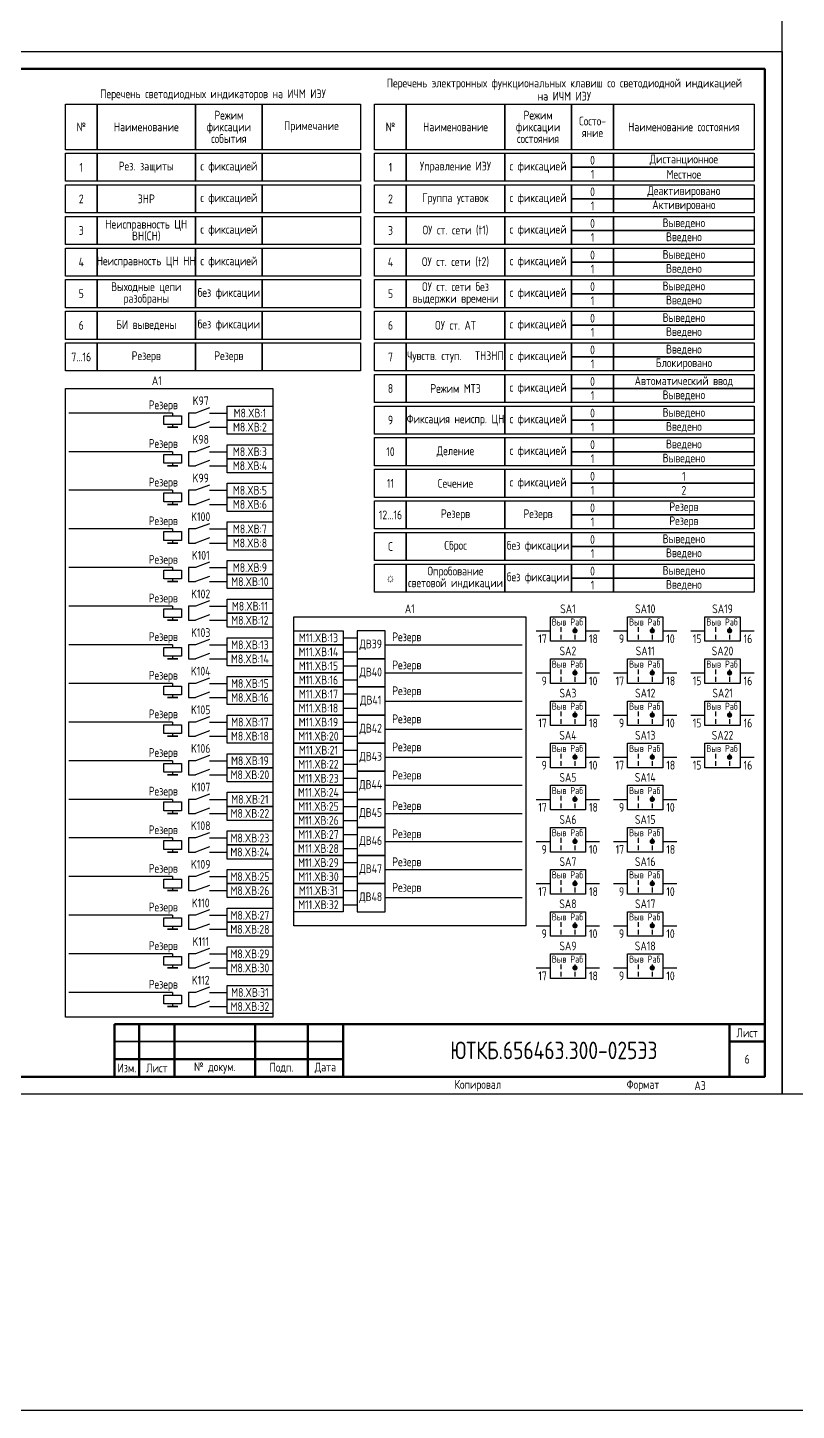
# Model space of a CAD drawing. Header units: millimetres. Extents: x -1036 to 3772, y -90 to 586.
# Drawn here: x 2305.3 to 2524, y -90 to 303.8 of the extents above; entities that cross this region are included whole.
import ezdxf

# ---------------------------------------------------------------- set-up
doc = ezdxf.new("R2010")
doc.units = ezdxf.units.MM
doc.styles.add('Gost_type_A', font='GOST_0.TTF')

# ---------------------------------------------------------------- blocks, each defined once
blk = doc.blocks.new('Штамп малый нижний')
at = {"lineweight": 50}
for points in [[(-185, 15), (-178, 15), (-178, 5), (-185, 5)], [(-178, 15), (-168, 15), (-168, 5), (-178, 5)], [(-168, 15), (-145, 15), (-145, 5), (-168, 5)], [(-145, 15), (-130, 15), (-130, 5), (-145, 5)], [(-130, 15), (-120, 15), (-120, 5), (-130, 5)], [(-120, 15), (-10, 15), (-10, 0), (-120, 0)], [(-10, 15), (0, 15), (0, 10), (-10, 10)], [(-10, 10), (0, 10), (0, 0), (-10, 0)], [(-185, 5), (-178, 5), (-178, 0), (-185, 0)], [(-178, 5), (-168, 5), (-168, 0), (-178, 0)], [(-168, 5), (-145, 5), (-145, 0), (-168, 0)], [(-145, 5), (-130, 5), (-130, 0), (-145, 0)], [(-130, 5), (-120, 5), (-120, 0), (-130, 0)]]:
    blk.add_lwpolyline(points, close=True, dxfattribs=at)
for points in [[(-185, 15), (-178, 15), (-178, 10), (-185, 10)], [(-178, 15), (-168, 15), (-168, 10), (-178, 10)], [(-168, 15), (-145, 15), (-145, 10), (-168, 10)], [(-145, 15), (-130, 15), (-130, 10), (-145, 10)], [(-130, 15), (-120, 15), (-120, 10), (-130, 10)], [(-185, 10), (-178, 10), (-178, 5), (-185, 5)], [(-178, 10), (-168, 10), (-168, 5), (-178, 5)], [(-168, 10), (-145, 10), (-145, 5), (-168, 5)], [(-145, 10), (-130, 10), (-130, 5), (-145, 5)], [(-130, 10), (-120, 10), (-120, 5), (-130, 5)]]:
    blk.add_lwpolyline(points, close=True)
at = {"char_height": 2.5, "style": 'Gost_type_A'}
for s, insert, width, attachment_point in [('Лист', (-5, 12.5), 10, 5), ('№ докум.', (-156.5, 2.5), 23, 5), ('Подп.', (-137.5, 2.5), 15, 5), ('Дата', (-125, 2.5), 10, 5), ('Изм.', (-181.5, 2.5), 7, 5), ('Лист', (-173, 2.5), 10, 5), ('Копировал', (-75, -2.53), 13.1202, 6), ('Формат', (-30, -2.53), 13.1202, 6)]:
    blk.add_mtext(s, dxfattribs=dict(at, insert=insert, width=width, attachment_point=attachment_point))
blk = doc.blocks.new('Формат_А3')
blk.add_lwpolyline([(-420, 297), (0, 297), (0, 0), (-420, 0)], close=True)
at = {"lineweight": 50}
blk.add_lwpolyline([(-400, 292), (-5, 292), (-5, 5), (-400, 5)], close=True, dxfattribs=at)
blk = doc.blocks.new('POINT')
at = {"const_width": 0.75}
blk.add_lwpolyline([(-0.375, 0, 1), (0.375, 0, 1)], format="xyb", close=True, dxfattribs=at)
blk = doc.blocks.new('Переключатель_положение')
for p, q in [((2, 1), (2, -0.34)), ((2, -1.14), (2, -2.49))]:
    blk.add_line(p, q)

msp = doc.modelspace()

# ---------------------------------------------------------------- linework, layer by layer
for p, q in [((2346.5, 194), (2317, 194)), ((2346.5, 194), (2346.5, 193.25)), ((2346.5, 190.75), (2346.5, 190)), ((2346.5, 183), (2317, 183)), ((2346.5, 183), (2346.5, 182.25)), ((2346.5, 179.75), (2346.5, 179)), ((2346.5, 172), (2317, 172)), ((2346.5, 172), (2346.5, 171.25)), ((2346.5, 168.75), (2346.5, 168)), ((2346.5, 161), (2317, 161)), ((2346.5, 161), (2346.5, 160.25)), ((2346.5, 157.75), (2346.5, 157)), ((2346.5, 150), (2317, 150)), ((2346.5, 150), (2346.5, 149.25)), ((2346.5, 146.75), (2346.5, 146)), ((2346.5, 139), (2317, 139)), ((2346.5, 139), (2346.5, 138.25)), ((2346.5, 135.75), (2346.5, 135)), ((2395, 130), (2399, 130)), ((2450, 132), (2454, 132)), ((2464, 132), (2468, 132)), ((2472, 132), (2476, 132)), ((2486, 132), (2490, 132)), ((2494, 132), (2498, 132)), ((2508, 132), (2512, 132)), ((2346.5, 128), (2317, 128)), ((2346.5, 128), (2346.5, 127.25)), ((2407, 128), (2446, 128)), ((2346.5, 124.75), (2346.5, 124)), ((2395, 126), (2399, 126)), ((2395, 122), (2399, 122)), ((2407, 120), (2446, 120)), ((2450, 120), (2454, 120)), ((2464, 120), (2468, 120)), ((2472, 120), (2476, 120)), ((2486, 120), (2490, 120)), ((2494, 120), (2498, 120)), ((2508, 120), (2512, 120)), ((2346.5, 117), (2317, 117)), ((2346.5, 117), (2346.5, 116.25)), ((2395, 118), (2399, 118)), ((2346.5, 113.75), (2346.5, 113)), ((2395, 114), (2399, 114)), ((2407, 112), (2446, 112)), ((2395, 110), (2399, 110)), ((2450, 108), (2454, 108)), ((2464, 108), (2468, 108)), ((2472, 108), (2476, 108)), ((2486, 108), (2490, 108)), ((2494, 108), (2498, 108)), ((2508, 108), (2512, 108)), ((2346.5, 106), (2317, 106)), ((2346.5, 106), (2346.5, 105.25)), ((2346.5, 102.75), (2346.5, 102)), ((2395, 106), (2399, 106)), ((2407, 104), (2446, 104)), ((2395, 102), (2399, 102)), ((2346.5, 95), (2317, 95)), ((2346.5, 95), (2346.5, 94.25)), ((2395, 98), (2399, 98)), ((2407, 96), (2446, 96)), ((2450, 96), (2454, 96)), ((2464, 96), (2468, 96)), ((2472, 96), (2476, 96)), ((2486, 96), (2490, 96)), ((2494, 96), (2498, 96)), ((2508, 96), (2512, 96)), ((2346.5, 91.75), (2346.5, 91)), ((2395, 94), (2399, 94)), ((2395, 90), (2399, 90)), ((2407, 88), (2446, 88)), ((2346.5, 84), (2317, 84)), ((2346.5, 84), (2346.5, 83.25)), ((2395, 86), (2399, 86)), ((2450, 84), (2454, 84)), ((2464, 84), (2468, 84)), ((2472, 84), (2476, 84)), ((2486, 84), (2490, 84)), ((2346.5, 80.75), (2346.5, 80)), ((2395, 82), (2399, 82)), ((2407, 80), (2446, 80)), ((2395, 78), (2399, 78)), ((2346.5, 73), (2317, 73)), ((2346.5, 73), (2346.5, 72.25)), ((2395, 74), (2399, 74)), ((2407, 72), (2446, 72)), ((2450, 72), (2454, 72)), ((2464, 72), (2468, 72)), ((2472, 72), (2476, 72)), ((2486, 72), (2490, 72)), ((2346.5, 69.75), (2346.5, 69)), ((2395, 70), (2399, 70)), ((2395, 66), (2399, 66)), ((2407, 64), (2446, 64)), ((2346.5, 62), (2317, 62)), ((2346.5, 62), (2346.5, 61.25)), ((2395, 62), (2399, 62)), ((2450, 60), (2454, 60)), ((2464, 60), (2468, 60)), ((2472, 60), (2476, 60)), ((2486, 60), (2490, 60)), ((2346.5, 58.75), (2346.5, 58)), ((2395, 58), (2399, 58)), ((2407, 56), (2446, 56)), ((2395, 54), (2399, 54)), ((2346.5, 51), (2317, 51)), ((2346.5, 51), (2346.5, 50.25)), ((2346.5, 47.75), (2346.5, 47)), ((2450, 48), (2454, 48)), ((2464, 48), (2468, 48)), ((2472, 48), (2476, 48)), ((2486, 48), (2490, 48)), ((2346.5, 40), (2317, 40)), ((2346.5, 40), (2346.5, 39.25)), ((2346.5, 36.75), (2346.5, 36)), ((2450, 36), (2454, 36)), ((2464, 36), (2468, 36)), ((2472, 36), (2476, 36)), ((2486, 36), (2490, 36)), ((2346.5, 29), (2317, 29)), ((2346.5, 29), (2346.5, 28.25)), ((2346.5, 25.75), (2346.5, 25))]:
    msp.add_line(p, q)
at = {"ltscale": 1.08}
for p, q in [((2353, 194), (2351, 194)), ((2351, 194), (2351, 190)), ((2357, 194), (2362, 194)), ((2351, 190), (2353, 190)), ((2357, 190), (2362, 190)), ((2353, 183), (2351, 183)), ((2351, 183), (2351, 179)), ((2357, 183), (2362, 183)), ((2351, 179), (2353, 179)), ((2357, 179), (2362, 179)), ((2353, 172), (2351, 172)), ((2351, 172), (2351, 168)), ((2357, 172), (2362, 172)), ((2351, 168), (2353, 168)), ((2357, 168), (2362, 168)), ((2353, 161), (2351, 161)), ((2351, 161), (2351, 157)), ((2357, 161), (2362, 161)), ((2351, 157), (2353, 157)), ((2357, 157), (2362, 157)), ((2353, 150), (2351, 150)), ((2351, 150), (2351, 146)), ((2357, 150), (2362, 150)), ((2351, 146), (2353, 146)), ((2357, 146), (2362, 146)), ((2353, 139), (2351, 139)), ((2351, 139), (2351, 135)), ((2357, 139), (2362, 139)), ((2351, 135), (2353, 135)), ((2357, 135), (2362, 135)), ((2353, 128), (2351, 128)), ((2351, 128), (2351, 124)), ((2357, 128), (2362, 128)), ((2351, 124), (2353, 124)), ((2357, 124), (2362, 124)), ((2353, 117), (2351, 117)), ((2351, 117), (2351, 113)), ((2357, 117), (2362, 117)), ((2351, 113), (2353, 113)), ((2357, 113), (2362, 113)), ((2353, 106), (2351, 106)), ((2351, 106), (2351, 102)), ((2357, 106), (2362, 106)), ((2351, 102), (2353, 102)), ((2357, 102), (2362, 102)), ((2353, 95), (2351, 95)), ((2351, 95), (2351, 91)), ((2357, 95), (2362, 95)), ((2351, 91), (2353, 91)), ((2357, 91), (2362, 91)), ((2353, 84), (2351, 84)), ((2351, 84), (2351, 80)), ((2357, 84), (2362, 84)), ((2351, 80), (2353, 80)), ((2357, 80), (2362, 80)), ((2353, 73), (2351, 73)), ((2351, 73), (2351, 69)), ((2357, 73), (2362, 73)), ((2351, 69), (2353, 69)), ((2357, 69), (2362, 69)), ((2353, 62), (2351, 62)), ((2351, 62), (2351, 58)), ((2357, 62), (2362, 62)), ((2351, 58), (2353, 58)), ((2357, 58), (2362, 58)), ((2353, 51), (2351, 51)), ((2351, 51), (2351, 47)), ((2357, 51), (2362, 51)), ((2351, 47), (2353, 47)), ((2357, 47), (2362, 47)), ((2353, 40), (2351, 40)), ((2351, 40), (2351, 36)), ((2357, 40), (2362, 40)), ((2351, 36), (2353, 36)), ((2357, 36), (2362, 36)), ((2353, 29), (2351, 29)), ((2351, 29), (2351, 25)), ((2357, 29), (2362, 29)), ((2351, 25), (2353, 25)), ((2357, 25), (2362, 25))]:
    msp.add_line(p, q, dxfattribs=at)
at = {"ltscale": 4.32}
for p, q in [((2357, 195.5), (2353, 194)), ((2357, 191.5), (2353, 190)), ((2357, 184.5), (2353, 183)), ((2357, 180.5), (2353, 179)), ((2357, 173.5), (2353, 172)), ((2357, 169.5), (2353, 168)), ((2357, 162.5), (2353, 161)), ((2357, 158.5), (2353, 157)), ((2357, 151.5), (2353, 150)), ((2357, 147.5), (2353, 146)), ((2357, 140.5), (2353, 139)), ((2357, 136.5), (2353, 135)), ((2357, 129.5), (2353, 128)), ((2357, 125.5), (2353, 124)), ((2357, 118.5), (2353, 117)), ((2357, 114.5), (2353, 113)), ((2357, 107.5), (2353, 106)), ((2357, 103.5), (2353, 102)), ((2357, 96.5), (2353, 95)), ((2357, 92.5), (2353, 91)), ((2357, 85.5), (2353, 84)), ((2357, 81.5), (2353, 80)), ((2357, 74.5), (2353, 73)), ((2357, 70.5), (2353, 69)), ((2357, 63.5), (2353, 62)), ((2357, 59.5), (2353, 58)), ((2357, 52.5), (2353, 51)), ((2357, 48.5), (2353, 47)), ((2357, 41.5), (2353, 40)), ((2357, 37.5), (2353, 36)), ((2357, 30.5), (2353, 29)), ((2357, 26.5), (2353, 25))]:
    msp.add_line(p, q, dxfattribs=at)
for points in [[(-1036, 586), (3772, 586), (3772, -90), (-1036, -90)], [(2817, 420), (2817, 0), (2520, 0), (2520, 420)], [(2316, 282), (2325, 282), (2325, 269), (2316, 269)], [(2325, 282), (2353, 282), (2353, 269), (2325, 269)], [(2353, 282), (2372, 282), (2372, 269), (2353, 269)], [(2372, 282), (2400, 282), (2400, 269), (2372, 269)], [(2404, 282), (2413, 282), (2413, 269), (2404, 269)], [(2413, 282), (2441, 282), (2441, 269), (2413, 269)], [(2441, 282), (2460, 282), (2460, 269), (2441, 269)], [(2460, 282), (2472, 282), (2472, 269), (2460, 269)], [(2472, 282), (2512, 282), (2512, 269), (2472, 269)], [(2316, 268), (2325, 268), (2325, 260), (2316, 260)], [(2325, 268), (2353, 268), (2353, 260), (2325, 260)], [(2353, 268), (2372, 268), (2372, 260), (2353, 260)], [(2372, 268), (2400, 268), (2400, 260), (2372, 260)], [(2404, 268), (2413, 268), (2413, 260), (2404, 260)], [(2413, 268), (2441, 268), (2441, 260), (2413, 260)], [(2441, 268), (2460, 268), (2460, 260), (2441, 260)], [(2460, 268), (2472, 268), (2472, 264), (2460, 264)], [(2472, 268), (2512, 268), (2512, 264), (2472, 264)], [(2460, 264), (2472, 264), (2472, 260), (2460, 260)], [(2472, 264), (2512, 264), (2512, 260), (2472, 260)], [(2316, 259), (2325, 259), (2325, 251), (2316, 251)], [(2325, 259), (2353, 259), (2353, 251), (2325, 251)], [(2353, 259), (2372, 259), (2372, 251), (2353, 251)], [(2372, 259), (2400, 259), (2400, 251), (2372, 251)], [(2404, 259), (2413, 259), (2413, 251), (2404, 251)], [(2413, 259), (2441, 259), (2441, 251), (2413, 251)], [(2441, 259), (2460, 259), (2460, 251), (2441, 251)], [(2460, 259), (2472, 259), (2472, 255), (2460, 255)], [(2472, 259), (2512, 259), (2512, 255), (2472, 255)], [(2460, 255), (2472, 255), (2472, 251), (2460, 251)], [(2472, 255), (2512, 255), (2512, 251), (2472, 251)], [(2316, 250), (2325, 250), (2325, 242), (2316, 242)], [(2325, 250), (2353, 250), (2353, 242), (2325, 242)], [(2353, 250), (2372, 250), (2372, 242), (2353, 242)], [(2372, 250), (2400, 250), (2400, 242), (2372, 242)], [(2404, 250), (2413, 250), (2413, 242), (2404, 242)], [(2413, 250), (2441, 250), (2441, 242), (2413, 242)], [(2441, 250), (2460, 250), (2460, 242), (2441, 242)], [(2460, 250), (2472, 250), (2472, 246), (2460, 246)], [(2472, 250), (2512, 250), (2512, 246), (2472, 246)], [(2460, 246), (2472, 246), (2472, 242), (2460, 242)], [(2472, 246), (2512, 246), (2512, 242), (2472, 242)], [(2316, 241), (2325, 241), (2325, 233), (2316, 233)], [(2325, 241), (2353, 241), (2353, 233), (2325, 233)], [(2353, 241), (2372, 241), (2372, 233), (2353, 233)], [(2372, 241), (2400, 241), (2400, 233), (2372, 233)], [(2404, 241), (2413, 241), (2413, 233), (2404, 233)], [(2413, 241), (2441, 241), (2441, 233), (2413, 233)], [(2441, 241), (2460, 241), (2460, 233), (2441, 233)], [(2460, 241), (2472, 241), (2472, 237), (2460, 237)], [(2472, 241), (2512, 241), (2512, 237), (2472, 237)], [(2460, 237), (2472, 237), (2472, 233), (2460, 233)], [(2472, 237), (2512, 237), (2512, 233), (2472, 233)], [(2316, 232), (2325, 232), (2325, 224), (2316, 224)], [(2325, 232), (2353, 232), (2353, 224), (2325, 224)], [(2353, 232), (2372, 232), (2372, 224), (2353, 224)], [(2372, 232), (2400, 232), (2400, 224), (2372, 224)], [(2404, 232), (2413, 232), (2413, 224), (2404, 224)], [(2413, 232), (2441, 232), (2441, 224), (2413, 224)], [(2441, 232), (2460, 232), (2460, 224), (2441, 224)], [(2460, 232), (2472, 232), (2472, 228), (2460, 228)], [(2472, 232), (2512, 232), (2512, 228), (2472, 228)], [(2460, 228), (2472, 228), (2472, 224), (2460, 224)], [(2472, 228), (2512, 228), (2512, 224), (2472, 224)], [(2316, 223), (2325, 223), (2325, 215), (2316, 215)], [(2325, 223), (2353, 223), (2353, 215), (2325, 215)], [(2353, 223), (2372, 223), (2372, 215), (2353, 215)], [(2372, 223), (2400, 223), (2400, 215), (2372, 215)], [(2404, 223), (2413, 223), (2413, 215), (2404, 215)], [(2413, 223), (2441, 223), (2441, 215), (2413, 215)], [(2441, 223), (2460, 223), (2460, 215), (2441, 215)], [(2460, 223), (2472, 223), (2472, 219), (2460, 219)], [(2472, 223), (2512, 223), (2512, 219), (2472, 219)], [(2460, 219), (2472, 219), (2472, 215), (2460, 215)], [(2472, 219), (2512, 219), (2512, 215), (2472, 215)], [(2316, 214), (2325, 214), (2325, 206), (2316, 206)], [(2325, 214), (2353, 214), (2353, 206), (2325, 206)], [(2353, 214), (2372, 214), (2372, 206), (2353, 206)], [(2372, 214), (2400, 214), (2400, 206), (2372, 206)], [(2404, 214), (2413, 214), (2413, 206), (2404, 206)], [(2413, 214), (2441, 214), (2441, 206), (2413, 206)], [(2441, 214), (2460, 214), (2460, 206), (2441, 206)], [(2460, 214), (2472, 214), (2472, 210), (2460, 210)], [(2472, 214), (2512, 214), (2512, 210), (2472, 210)], [(2460, 210), (2472, 210), (2472, 206), (2460, 206)], [(2472, 210), (2512, 210), (2512, 206), (2472, 206)], [(2404, 205), (2413, 205), (2413, 197), (2404, 197)], [(2413, 205), (2441, 205), (2441, 197), (2413, 197)], [(2441, 205), (2460, 205), (2460, 197), (2441, 197)], [(2460, 205), (2472, 205), (2472, 201), (2460, 201)], [(2472, 205), (2512, 205), (2512, 201), (2472, 201)], [(2316, 201), (2375, 201), (2375, 22), (2316, 22)], [(2460, 201), (2472, 201), (2472, 197), (2460, 197)], [(2472, 201), (2512, 201), (2512, 197), (2472, 197)], [(2349, 193.25), (2349, 190.75), (2344, 190.75), (2344, 193.25)], [(2362, 196), (2375, 196), (2375, 192), (2362, 192)], [(2404, 196), (2413, 196), (2413, 188), (2404, 188)], [(2413, 196), (2441, 196), (2441, 188), (2413, 188)], [(2441, 196), (2460, 196), (2460, 188), (2441, 188)], [(2460, 196), (2472, 196), (2472, 192), (2460, 192)], [(2472, 196), (2512, 196), (2512, 192), (2472, 192)], [(2348, 190), (2345, 190)], [(2362, 192), (2375, 192), (2375, 188), (2362, 188)], [(2460, 192), (2472, 192), (2472, 188), (2460, 188)], [(2472, 192), (2512, 192), (2512, 188), (2472, 188)], [(2404, 187), (2413, 187), (2413, 179), (2404, 179)], [(2413, 187), (2441, 187), (2441, 179), (2413, 179)], [(2441, 187), (2460, 187), (2460, 179), (2441, 179)], [(2460, 187), (2472, 187), (2472, 183), (2460, 183)], [(2472, 187), (2512, 187), (2512, 183), (2472, 183)], [(2349, 182.25), (2349, 179.75), (2344, 179.75), (2344, 182.25)], [(2362, 185), (2375, 185), (2375, 181), (2362, 181)], [(2460, 183), (2472, 183), (2472, 179), (2460, 179)], [(2472, 183), (2512, 183), (2512, 179), (2472, 179)], [(2348, 179), (2345, 179)], [(2362, 181), (2375, 181), (2375, 177), (2362, 177)], [(2404, 178), (2413, 178), (2413, 170), (2404, 170)], [(2413, 178), (2441, 178), (2441, 170), (2413, 170)], [(2441, 178), (2460, 178), (2460, 170), (2441, 170)], [(2460, 178), (2472, 178), (2472, 174), (2460, 174)], [(2472, 178), (2512, 178), (2512, 174), (2472, 174)], [(2362, 174), (2375, 174), (2375, 170), (2362, 170)], [(2460, 174), (2472, 174), (2472, 170), (2460, 170)], [(2472, 174), (2512, 174), (2512, 170), (2472, 170)], [(2349, 171.25), (2349, 168.75), (2344, 168.75), (2344, 171.25)], [(2362, 170), (2375, 170), (2375, 166), (2362, 166)], [(2348, 168), (2345, 168)], [(2404, 169), (2413, 169), (2413, 161), (2404, 161)], [(2413, 169), (2441, 169), (2441, 161), (2413, 161)], [(2441, 169), (2460, 169), (2460, 161), (2441, 161)], [(2460, 169), (2472, 169), (2472, 165), (2460, 165)], [(2472, 169), (2512, 169), (2512, 165), (2472, 165)], [(2362, 163), (2375, 163), (2375, 159), (2362, 159)], [(2460, 165), (2472, 165), (2472, 161), (2460, 161)], [(2472, 165), (2512, 165), (2512, 161), (2472, 161)], [(2349, 160.25), (2349, 157.75), (2344, 157.75), (2344, 160.25)], [(2362, 159), (2375, 159), (2375, 155), (2362, 155)], [(2404, 160), (2413, 160), (2413, 152), (2404, 152)], [(2413, 160), (2441, 160), (2441, 152), (2413, 152)], [(2441, 160), (2460, 160), (2460, 152), (2441, 152)], [(2460, 160), (2472, 160), (2472, 156), (2460, 156)], [(2472, 160), (2512, 160), (2512, 156), (2472, 156)], [(2348, 157), (2345, 157)], [(2460, 156), (2472, 156), (2472, 152), (2460, 152)], [(2472, 156), (2512, 156), (2512, 152), (2472, 152)], [(2362, 152), (2375, 152), (2375, 148), (2362, 148)], [(2404, 151), (2413, 151), (2413, 143), (2404, 143)], [(2413, 151), (2441, 151), (2441, 143), (2413, 143)], [(2441, 151), (2460, 151), (2460, 143), (2441, 143)], [(2460, 151), (2472, 151), (2472, 147), (2460, 147)], [(2472, 151), (2512, 151), (2512, 147), (2472, 147)], [(2349, 149.25), (2349, 146.75), (2344, 146.75), (2344, 149.25)], [(2348, 146), (2345, 146)], [(2362, 148), (2375, 148), (2375, 144), (2362, 144)], [(2460, 147), (2472, 147), (2472, 143), (2460, 143)], [(2472, 147), (2512, 147), (2512, 143), (2472, 143)], [(2349, 138.25), (2349, 135.75), (2344, 135.75), (2344, 138.25)], [(2362, 141), (2375, 141), (2375, 137), (2362, 137)], [(2348, 135), (2345, 135)], [(2362, 137), (2375, 137), (2375, 133), (2362, 133)], [(2381, 136), (2447, 136), (2447, 48), (2381, 48)], [(2454, 136), (2464, 136), (2464, 129), (2454, 129)], [(2476, 136), (2486, 136), (2486, 129), (2476, 129)], [(2498, 136), (2508, 136), (2508, 129), (2498, 129)], [(2362, 130), (2375, 130), (2375, 126), (2362, 126)], [(2381, 132), (2395, 132), (2395, 128), (2381, 128)], [(2349, 127.25), (2349, 124.75), (2344, 124.75), (2344, 127.25)], [(2381, 128), (2395, 128), (2395, 124), (2381, 124)], [(2348, 124), (2345, 124)], [(2362, 126), (2375, 126), (2375, 122), (2362, 122)], [(2381, 124), (2395, 124), (2395, 120), (2381, 120)], [(2454, 124), (2464, 124), (2464, 117), (2454, 117)], [(2476, 124), (2486, 124), (2486, 117), (2476, 117)], [(2498, 124), (2508, 124), (2508, 117), (2498, 117)], [(2362, 119), (2375, 119), (2375, 115), (2362, 115)], [(2381, 120), (2395, 120), (2395, 116), (2381, 116)], [(2349, 116.25), (2349, 113.75), (2344, 113.75), (2344, 116.25)], [(2362, 115), (2375, 115), (2375, 111), (2362, 111)], [(2381, 116), (2395, 116), (2395, 112), (2381, 112)], [(2348, 113), (2345, 113)], [(2381, 112), (2395, 112), (2395, 108), (2381, 108)], [(2454, 112), (2464, 112), (2464, 105), (2454, 105)], [(2476, 112), (2486, 112), (2486, 105), (2476, 105)], [(2498, 112), (2508, 112), (2508, 105), (2498, 105)], [(2362, 108), (2375, 108), (2375, 104), (2362, 104)], [(2381, 108), (2395, 108), (2395, 104), (2381, 104)], [(2349, 105.25), (2349, 102.75), (2344, 102.75), (2344, 105.25)], [(2362, 104), (2375, 104), (2375, 100), (2362, 100)], [(2381, 104), (2395, 104), (2395, 100), (2381, 100)], [(2348, 102), (2345, 102)], [(2381, 100), (2395, 100), (2395, 96), (2381, 96)], [(2454, 100), (2464, 100), (2464, 93), (2454, 93)], [(2476, 100), (2486, 100), (2486, 93), (2476, 93)], [(2498, 100), (2508, 100), (2508, 93), (2498, 93)], [(2362, 97), (2375, 97), (2375, 93), (2362, 93)], [(2381, 96), (2395, 96), (2395, 92), (2381, 92)], [(2349, 94.25), (2349, 91.75), (2344, 91.75), (2344, 94.25)], [(2348, 91), (2345, 91)], [(2362, 93), (2375, 93), (2375, 89), (2362, 89)], [(2381, 92), (2395, 92), (2395, 88), (2381, 88)], [(2381, 88), (2395, 88), (2395, 84), (2381, 84)], [(2454, 88), (2464, 88), (2464, 81), (2454, 81)], [(2476, 88), (2486, 88), (2486, 81), (2476, 81)], [(2349, 83.25), (2349, 80.75), (2344, 80.75), (2344, 83.25)], [(2362, 86), (2375, 86), (2375, 82), (2362, 82)], [(2381, 84), (2395, 84), (2395, 80), (2381, 80)], [(2348, 80), (2345, 80)], [(2362, 82), (2375, 82), (2375, 78), (2362, 78)], [(2381, 80), (2395, 80), (2395, 76), (2381, 76)], [(2362, 75), (2375, 75), (2375, 71), (2362, 71)], [(2381, 76), (2395, 76), (2395, 72), (2381, 72)], [(2454, 76), (2464, 76), (2464, 69), (2454, 69)], [(2476, 76), (2486, 76), (2486, 69), (2476, 69)], [(2349, 72.25), (2349, 69.75), (2344, 69.75), (2344, 72.25)], [(2362, 71), (2375, 71), (2375, 67), (2362, 67)], [(2381, 72), (2395, 72), (2395, 68), (2381, 68)], [(2348, 69), (2345, 69)], [(2381, 68), (2395, 68), (2395, 64), (2381, 64)], [(2362, 64), (2375, 64), (2375, 60), (2362, 60)], [(2381, 64), (2395, 64), (2395, 60), (2381, 60)], [(2454, 64), (2464, 64), (2464, 57), (2454, 57)], [(2476, 64), (2486, 64), (2486, 57), (2476, 57)], [(2349, 61.25), (2349, 58.75), (2344, 58.75), (2344, 61.25)], [(2362, 60), (2375, 60), (2375, 56), (2362, 56)], [(2381, 60), (2395, 60), (2395, 56), (2381, 56)], [(2348, 58), (2345, 58)], [(2381, 56), (2395, 56), (2395, 52), (2381, 52)], [(2362, 53), (2375, 53), (2375, 49), (2362, 49)], [(2454, 52), (2464, 52), (2464, 45), (2454, 45)], [(2476, 52), (2486, 52), (2486, 45), (2476, 45)], [(2349, 50.25), (2349, 47.75), (2344, 47.75), (2344, 50.25)], [(2362, 49), (2375, 49), (2375, 45), (2362, 45)], [(2348, 47), (2345, 47)], [(2362, 42), (2375, 42), (2375, 38), (2362, 38)], [(2454, 40), (2464, 40), (2464, 33), (2454, 33)], [(2476, 40), (2486, 40), (2486, 33), (2476, 33)], [(2349, 39.25), (2349, 36.75), (2344, 36.75), (2344, 39.25)], [(2348, 36), (2345, 36)], [(2362, 38), (2375, 38), (2375, 34), (2362, 34)], [(2349, 28.25), (2349, 25.75), (2344, 25.75), (2344, 28.25)], [(2362, 31), (2375, 31), (2375, 27), (2362, 27)], [(2348, 25), (2345, 25)], [(2362, 27), (2375, 27), (2375, 23), (2362, 23)]]:
    msp.add_lwpolyline(points, close=True)
at = {"ltscale": 4}
for points in [[(2399, 124), (2407, 124), (2407, 132), (2399, 132)], [(2399, 116), (2407, 116), (2407, 124), (2399, 124)], [(2399, 108), (2407, 108), (2407, 116), (2399, 116)], [(2399, 100), (2407, 100), (2407, 108), (2399, 108)], [(2399, 92), (2407, 92), (2407, 100), (2399, 100)], [(2399, 84), (2407, 84), (2407, 92), (2399, 92)], [(2399, 76), (2407, 76), (2407, 84), (2399, 84)], [(2399, 68), (2407, 68), (2407, 76), (2399, 76)], [(2399, 60), (2407, 60), (2407, 68), (2399, 68)], [(2399, 52), (2407, 52), (2407, 60), (2399, 60)]]:
    msp.add_lwpolyline(points, close=True, dxfattribs=at)

# ---------------------------------------------------------------- block references
at = {"color": 1}
for name, p in [('Формат_А3', (2520, 0)), ('Штамп малый нижний', (2515, 5))]:
    msp.add_blockref(name, p, dxfattribs=at)
for name, p in [('Переключатель_положение', (2455, 132)), ('POINT', (2461, 132)), ('Переключатель_положение', (2459, 132)), ('Переключатель_положение', (2477, 132)), ('POINT', (2483, 132)), ('Переключатель_положение', (2481, 132)), ('Переключатель_положение', (2499, 132)), ('POINT', (2505, 132)), ('Переключатель_положение', (2503, 132)), ('Переключатель_положение', (2455, 120)), ('POINT', (2461, 120)), ('Переключатель_положение', (2459, 120)), ('Переключатель_положение', (2477, 120)), ('POINT', (2483, 120)), ('Переключатель_положение', (2481, 120)), ('Переключатель_положение', (2499, 120)), ('POINT', (2505, 120)), ('Переключатель_положение', (2503, 120)), ('Переключатель_положение', (2455, 108)), ('POINT', (2461, 108)), ('Переключатель_положение', (2459, 108)), ('Переключатель_положение', (2477, 108)), ('POINT', (2483, 108)), ('Переключатель_положение', (2481, 108)), ('Переключатель_положение', (2499, 108)), ('POINT', (2505, 108)), ('Переключатель_положение', (2503, 108)), ('Переключатель_положение', (2455, 96)), ('POINT', (2461, 96)), ('Переключатель_положение', (2459, 96)), ('Переключатель_положение', (2477, 96)), ('POINT', (2483, 96)), ('Переключатель_положение', (2481, 96)), ('Переключатель_положение', (2499, 96)), ('POINT', (2505, 96)), ('Переключатель_положение', (2503, 96)), ('Переключатель_положение', (2455, 84)), ('POINT', (2461, 84)), ('Переключатель_положение', (2459, 84)), ('Переключатель_положение', (2477, 84)), ('POINT', (2483, 84)), ('Переключатель_положение', (2481, 84)), ('Переключатель_положение', (2455, 72)), ('POINT', (2461, 72)), ('Переключатель_положение', (2459, 72)), ('Переключатель_положение', (2477, 72)), ('POINT', (2483, 72)), ('Переключатель_положение', (2481, 72)), ('Переключатель_положение', (2455, 60)), ('POINT', (2461, 60)), ('Переключатель_положение', (2459, 60)), ('Переключатель_положение', (2477, 60)), ('POINT', (2483, 60)), ('Переключатель_положение', (2481, 60)), ('Переключатель_положение', (2455, 48)), ('POINT', (2461, 48)), ('Переключатель_положение', (2459, 48)), ('Переключатель_положение', (2477, 48)), ('POINT', (2483, 48)), ('Переключатель_положение', (2481, 48)), ('Переключатель_положение', (2455, 36)), ('POINT', (2461, 36)), ('Переключатель_положение', (2459, 36)), ('Переключатель_положение', (2477, 36)), ('POINT', (2483, 36)), ('Переключатель_положение', (2481, 36))]:
    msp.add_blockref(name, p)

# ---------------------------------------------------------------- texts
at = {"char_height": 2.5, "style": 'Gost_type_A'}
for s, insert, width, attachment_point, line_spacing_factor in [('Перечень электронных функциональных клавиш со светодиодной индикацией\\Pна ИЧМ ИЭУ', (2458, 283), 108, 8, 0.9), ('Перечень светодиодных индикаторов на ИЧМ ИЭУ', (2358, 283), 84, 8, 0.9), ('Режим\\Pфиксации события', (2362.5, 275.5), 19, 5, 0.8), ('Режим\\Pфиксации состояния', (2450.5, 275.5), 19, 5, 0.8), ('№ ', (2320.5, 275.5), 9, 5, 0.8), ('Наименование ', (2339, 275.5), 28, 5, 0.8), ('Примечание', (2386, 275.5), 28, 5, 0.8), ('№ ', (2408.5, 275.5), 9, 5, 0.8), ('Наименование ', (2427, 275.5), 28, 5, 0.8), ('Состо- яние', (2466, 275.5), 12, 5, 0.8), ('Наименование состояния ', (2492, 275.5), 40, 5, 0.8), ('1', (2320.5, 264), 9, 5, 0.8), ('Рез. защиты ', (2339, 264), 28, 5, 0.8), ('с фиксацией', (2362.5, 264), 19, 5, 0.8), ('1', (2408.5, 264), 9, 5, 0.8), ('Управление ИЭУ', (2427, 264), 28, 5, 0.8), ('с фиксацией', (2450.5, 264), 19, 5, 0.8), ('0', (2466, 266), 12, 5, 0.8), ('Дистанционное', (2492, 266), 40, 5, 0.8), ('1', (2466, 262), 12, 5, 0.8), ('Местное', (2492, 262), 40, 5, 0.8), ('2', (2320.5, 255), 9, 5, 0.8), ('ЗНР', (2339, 255), 28, 5, 0.8), ('с фиксацией', (2362.5, 255), 19, 5, 0.8), ('2', (2408.5, 255), 9, 5, 0.8), ('Группа уставок', (2427, 255), 28, 5, 0.8), ('с фиксацией', (2450.5, 255), 19, 5, 0.8), ('0', (2466, 257), 12, 5, 0.8), ('Деактивировано', (2492, 257), 40, 5, 0.8), ('1', (2466, 253), 12, 5, 0.8), ('Активировано', (2492, 253), 40, 5, 0.8), ('Неисправность ЦН ВН(СН) ', (2339, 246), 28, 5, 0.8), ('0', (2466, 248), 12, 5, 0.8), ('Выведено', (2492, 248), 40, 5, 0.8), ('3', (2320.5, 246), 9, 5, 0.8), ('с фиксацией', (2362.5, 246), 19, 5, 0.8), ('3', (2408.5, 246), 9, 5, 0.8), ('ОУ ст. сети (t1)', (2427, 246), 28, 5, 0.8), ('с фиксацией', (2450.5, 246), 19, 5, 0.8), ('1', (2466, 244), 12, 5, 0.8), ('Введено', (2492, 244), 40, 5, 0.8), ('0', (2466, 239), 12, 5, 0.8), ('Выведено', (2492, 239), 40, 5, 0.8), ('4', (2320.5, 237), 9, 5, 0.8), ('Неисправность ЦН НН ', (2339, 237), 28, 5, 0.8), ('с фиксацией', (2362.5, 237), 19, 5, 0.8), ('4', (2408.5, 237), 9, 5, 0.8), ('ОУ ст. сети (t2)', (2427, 237), 28, 5, 0.8), ('с фиксацией', (2450.5, 237), 19, 5, 0.8), ('Введено', (2492, 235), 40, 5, 0.8), ('1', (2466, 235), 12, 5, 0.8), ('5', (2320.5, 228), 9, 5, 0.8), ('Выходные цепи разобраны ', (2339, 228), 26, 5, 0.8), ('без фиксации', (2362.5, 228), 19, 5, 0.8), ('5', (2408.5, 228), 9, 5, 0.8), ('ОУ ст. сети без выдержки времени', (2427, 228), 28, 5, 0.8), ('с фиксацией', (2450.5, 228), 19, 5, 0.8), ('0', (2466, 230), 12, 5, 0.8), ('Выведено', (2492, 230), 40, 5, 0.8), ('1', (2466, 226), 12, 5, 0.8), ('Введено', (2492, 226), 40, 5, 0.8), ('без фиксации', (2362.5, 219), 19, 5, 0.8), ('с фиксацией', (2450.5, 219), 19, 5, 0.8), ('0', (2466, 221), 12, 5, 0.8), ('Выведено', (2492, 221), 40, 5, 0.8), ('6', (2320.5, 219), 9, 5, 0.8), ('БИ выведены ', (2339, 219), 26, 5, 0.8), ('6', (2408.5, 219), 9, 5, 0.8), ('ОУ ст. АТ', (2427, 219), 28, 5, 0.8), ('1', (2466, 217), 12, 5, 0.8), ('Введено', (2492, 217), 40, 5, 0.8), ('0', (2466, 212), 12, 5, 0.8), ('Введено', (2492, 212), 40, 5, 0.8), ('7...16', (2320.5, 210), 9, 5, 0.8), ('Резерв', (2339, 210), 28, 5, 0.8), ('Резерв', (2362.5, 210), 19, 5, 0.8), ('7', (2408.5, 210), 9, 5, 0.8), ('Чувств. ступ.   ТНЗНП ', (2427, 210), 28, 5, 0.8), ('с фиксацией', (2450.5, 210), 19, 5, 0.8), ('1', (2466, 208), 12, 5, 0.8), ('Блокировано', (2492, 208), 40, 5, 0.8), ('A1', (2342, 202), 66, 8, 0.9), ('8', (2408.5, 201), 9, 5, 0.8), ('Режим МТЗ ', (2427, 201), 28, 5, 0.8), ('с фиксацией', (2450.5, 201), 19, 5, 0.8), ('0', (2466, 203), 12, 5, 0.8), ('Автоматический ввод', (2492, 203), 40, 5, 0.8), ('1', (2466, 199), 12, 5, 0.8), ('Выведено', (2492, 199), 40, 5, 0.8), ('9', (2408.5, 192), 9, 5, 0.8), ('Фиксация неиспр. ЦН', (2427, 192), 28, 5, 0.8), ('с фиксацией', (2450.5, 192), 19, 5, 0.8), ('0', (2466, 194), 12, 5, 0.8), ('Выведено', (2492, 194), 40, 5, 0.8), ('1', (2466, 190), 12, 5, 0.8), ('Введено', (2492, 190), 40, 5, 0.8), ('0', (2466, 185), 12, 5, 0.8), ('Введено', (2492, 185), 40, 5, 0.8), ('10', (2408.5, 183), 9, 5, 0.8), ('Деление', (2427, 183), 28, 5, 0.8), ('с фиксацией', (2450.5, 183), 19, 5, 0.8), ('1', (2466, 181), 12, 5, 0.8), ('Выведено', (2492, 181), 40, 5, 0.8), ('0', (2466, 176), 12, 5, 0.8), ('1', (2492, 176), 40, 5, 0.8), ('11', (2408.5, 174), 9, 5, 0.8), ('Сечение ', (2427, 174), 28, 5, 0.8), ('с фиксацией', (2450.5, 174), 19, 5, 0.8), ('1', (2466, 172), 12, 5, 0.8), ('2', (2492, 172), 40, 5, 0.8), ('12...16', (2408.5, 165), 9, 5, 0.8), ('Резерв', (2427, 165), 28, 5, 0.8), ('Резерв', (2450.5, 165), 19, 5, 0.8), ('0', (2466, 167), 12, 5, 0.8), ('Резерв', (2492, 167), 40, 5, 0.8), ('1', (2466, 163), 12, 5, 0.8), ('Резерв', (2492, 163), 40, 5, 0.8), ('Сброс', (2427, 156), 28, 5, 0.8), ('без фиксации', (2450.5, 156), 19, 5, 0.8), ('0', (2466, 158), 12, 5, 0.8), ('Выведено', (2492, 158), 40, 5, 0.8), ('C', (2408.5, 156), 9, 5, 0.8), ('1', (2466, 154), 12, 5, 0.8), ('Введено', (2492, 154), 40, 5, 0.8), ('Опробование световой индикации', (2427, 147), 28, 5, 0.8), ('0', (2466, 149), 12, 5, 0.8), ('Выведено', (2492, 149), 40, 5, 0.8), ('☼', (2408.5, 147), 9, 5, 0.8), ('без фиксации', (2450.5, 147), 19, 5, 0.8), ('1', (2466, 145), 12, 5, 0.8), ('Введено', (2492, 145), 40, 5, 0.8), ('A1', (2414, 137), 66, 8, 0.9)]:
    msp.add_mtext(s, dxfattribs=dict(at, insert=insert, width=width, attachment_point=attachment_point, line_spacing_factor=line_spacing_factor))
at = {"style": 'Gost_type_A'}
for s, insert, char_height, width, attachment_point in [('Резерв', (2348, 196), 2.5, 31.0015, 6), ('K97', (2354.5, 197.5), 2.5, 6.6002, 5), ('M8.XВ:1', (2368.5, 194), 2.5, 13, 5), ('M8.XВ:2', (2368.5, 190), 2.5, 13, 5), ('Резерв', (2348, 185), 2.5, 31.0015, 6), ('K98', (2354.5, 186.5), 2.5, 5, 5), ('M8.XВ:3', (2368.5, 183), 2.5, 13, 5), ('M8.XВ:4', (2368.5, 179), 2.5, 13, 5), ('Резерв', (2348, 174), 2.5, 31.0015, 6), ('K99', (2354.5, 175.5), 2.5, 5, 5), ('M8.XВ:5', (2368.5, 172), 2.5, 13, 5), ('K100', (2354.5, 164.5), 2.5, 5, 5), ('M8.XВ:6', (2368.5, 168), 2.5, 13, 5), ('Резерв', (2348, 163), 2.5, 31.0015, 6), ('M8.XВ:7', (2368.5, 161), 2.5, 13, 5), ('M8.XВ:8', (2368.5, 157), 2.5, 13, 5), ('Резерв', (2348, 152), 2.5, 31.0015, 6), ('K101', (2354.5, 153.5), 2.5, 5, 5), ('M8.XВ:9', (2368.5, 150), 2.5, 13, 5), ('M8.XВ:10', (2368.5, 146), 2.5, 13, 5), ('Резерв', (2348, 141), 2.5, 31.0015, 6), ('K102', (2354.5, 142.5), 2.5, 5, 5), ('M8.XВ:11', (2368.5, 139), 2.5, 13, 5), ('SA1', (2459, 137), 2.5, 10, 8), ('SA10', (2481, 137), 2.5, 10, 8), ('SA19', (2503, 137), 2.5, 10, 8), ('M8.XВ:12', (2368.5, 135), 2.5, 13, 5), ('Выв', (2456.5, 134.5), 2, 5, 5), ('Раб', (2461.5, 134.5), 2, 5, 5), ('Выв', (2478.5, 134.5), 2, 5, 5), ('Раб', (2483.5, 134.5), 2, 5, 5), ('Выв', (2500.5, 134.5), 2, 5, 5), ('Раб', (2505.5, 134.5), 2, 5, 5), ('Резерв', (2348, 130), 2.5, 31.0015, 6), ('K103', (2354.5, 131.5), 2.5, 5, 5), ('M11.XВ:13', (2388, 130), 2.5, 14, 5), ('Резерв', (2409, 128.35), 2.5, 40.0695, 7), ('17', (2453, 130.98), 2.5, 5, 3), ('18', (2465, 130.98), 2.5, 5, 1), ('9', (2475, 130.98), 2.5, 5, 3), ('10', (2487, 130.98), 2.5, 5, 1), ('15', (2497, 130.98), 2.5, 5, 3), ('16', (2509, 130.98), 2.5, 5, 1), ('M8.XВ:13', (2368.5, 128), 2.5, 13, 5), ('M11.XВ:14', (2388, 126), 2.5, 14, 5), ('ДВ39', (2402.88, 128), 2.5, 7.7588, 5), ('SA2', (2459, 125), 2.5, 10, 8), ('SA11', (2481, 125), 2.5, 10, 8), ('SA20', (2503, 125), 2.5, 10, 8), ('M8.XВ:14', (2368.5, 124), 2.5, 13, 5), ('M11.XВ:15', (2388, 122), 2.5, 14, 5), ('\\pxt4;Резерв', (2409, 120.35), 2.5, 40.0695, 7), ('Выв', (2456.5, 122.5), 2, 5, 5), ('Раб', (2461.5, 122.5), 2, 5, 5), ('Выв', (2478.5, 122.5), 2, 5, 5), ('Раб', (2483.5, 122.5), 2, 5, 5), ('Выв', (2500.5, 122.5), 2, 5, 5), ('Раб', (2505.5, 122.5), 2, 5, 5), ('Резерв', (2348, 119), 2.5, 31.0015, 6), ('K104', (2354.5, 120.5), 2.5, 5, 5), ('M8.XВ:15', (2368.5, 117), 2.5, 13, 5), ('M11.XВ:16', (2388, 118), 2.5, 14, 5), ('ДВ40', (2402.88, 120), 2.5, 7.7588, 5), ('9', (2453, 118.98), 2.5, 5, 3), ('10', (2465, 118.98), 2.5, 5, 1), ('17', (2475, 118.98), 2.5, 5, 3), ('18', (2487, 118.98), 2.5, 5, 1), ('15', (2497, 118.98), 2.5, 5, 3), ('16', (2509, 118.98), 2.5, 5, 1), ('M8.XВ:16', (2368.5, 113), 2.5, 13, 5), ('M11.XВ:17', (2388, 114), 2.5, 14, 5), ('Резерв', (2409, 113), 2.5, 39.0071, 7), ('SA3', (2459, 113), 2.5, 10, 8), ('SA12', (2481, 113), 2.5, 10, 8), ('SA21', (2503, 113), 2.5, 10, 8), ('K105', (2354.5, 109.5), 2.5, 5, 5), ('M11.XВ:18', (2388, 110), 2.5, 14, 5), ('ДВ41', (2402.88, 112), 2.5, 7.7588, 5), ('Выв', (2456.5, 110.5), 2, 5, 5), ('Раб', (2461.5, 110.5), 2, 5, 5), ('Выв', (2478.5, 110.5), 2, 5, 5), ('Раб', (2483.5, 110.5), 2, 5, 5), ('Выв', (2500.5, 110.5), 2, 5, 5), ('Раб', (2505.5, 110.5), 2, 5, 5), ('Резерв', (2348, 108), 2.5, 31.0015, 6), ('M8.XВ:17', (2368.5, 106), 2.5, 13, 5), ('M11.XВ:19', (2388, 106), 2.5, 14, 5), ('Резерв', (2409, 105), 2.5, 40.0765, 7), ('17', (2453, 106.98), 2.5, 5, 3), ('18', (2465, 106.98), 2.5, 5, 1), ('9', (2475, 106.98), 2.5, 5, 3), ('10', (2487, 106.98), 2.5, 5, 1), ('15', (2497, 106.98), 2.5, 5, 3), ('16', (2509, 106.98), 2.5, 5, 1), ('M8.XВ:18', (2368.5, 102), 2.5, 13, 5), ('M11.XВ:20', (2388, 102), 2.5, 14, 5), ('ДВ42', (2402.88, 104), 2.5, 7.7588, 5), ('SA4', (2459, 101), 2.5, 10, 8), ('SA13', (2481, 101), 2.5, 10, 8), ('SA22', (2503, 101), 2.5, 10, 8), ('Резерв', (2348, 97), 2.5, 31.0015, 6), ('K106', (2354.5, 98.5), 2.5, 5, 5), ('M11.XВ:21', (2388, 98), 2.5, 14, 5), ('Резерв', (2409, 97), 2.5, 44.7686, 7), ('Выв', (2456.5, 98.5), 2, 5, 5), ('Раб', (2461.5, 98.5), 2, 5, 5), ('Выв', (2478.5, 98.5), 2, 5, 5), ('Раб', (2483.5, 98.5), 2, 5, 5), ('Выв', (2500.5, 98.5), 2, 5, 5), ('Раб', (2505.5, 98.5), 2, 5, 5), ('M8.XВ:19', (2368.5, 95), 2.5, 13, 5), ('M11.XВ:22', (2388, 94), 2.5, 14, 5), ('ДВ43', (2402.88, 96), 2.5, 7.7588, 5), ('9', (2453, 94.98), 2.5, 5, 3), ('10', (2465, 94.98), 2.5, 5, 1), ('17', (2475, 94.98), 2.5, 5, 3), ('18', (2487, 94.98), 2.5, 5, 1), ('15', (2497, 94.98), 2.5, 5, 3), ('16', (2509, 94.98), 2.5, 5, 1), ('M8.XВ:20', (2368.5, 91), 2.5, 13, 5), ('M11.XВ:23', (2388, 90), 2.5, 14, 5), ('Резерв', (2409, 89), 2.5, 44.7686, 7), ('SA5', (2459, 89), 2.5, 10, 8), ('SA14', (2481, 89), 2.5, 10, 8), ('Резерв', (2348, 86), 2.5, 31.0015, 6), ('K107', (2354.5, 87.5), 2.5, 5, 5), ('M11.XВ:24', (2388, 86), 2.5, 14, 5), ('ДВ44', (2402.88, 88), 2.5, 7.7588, 5), ('Выв', (2456.5, 86.5), 2, 5, 5), ('Раб', (2461.5, 86.5), 2, 5, 5), ('Выв', (2478.5, 86.5), 2, 5, 5), ('Раб', (2483.5, 86.5), 2, 5, 5), ('M8.XВ:21', (2368.5, 84), 2.5, 13, 5), ('M11.XВ:25', (2388, 82), 2.5, 14, 5), ('Резерв', (2409, 80.29), 2.5, 29.207, 7), ('17', (2453, 82.98), 2.5, 5, 3), ('18', (2465, 82.98), 2.5, 5, 1), ('9', (2475, 82.98), 2.5, 5, 3), ('10', (2487, 82.98), 2.5, 5, 1), ('M8.XВ:22', (2368.5, 80), 2.5, 13, 5), ('M11.XВ:26', (2388, 78), 2.5, 14, 5), ('ДВ45', (2402.88, 80), 2.5, 7.7588, 5), ('SA6', (2459, 77), 2.5, 10, 8), ('SA15', (2481, 77), 2.5, 10, 8), ('Резерв', (2348, 75), 2.5, 31.0015, 6), ('K108', (2354.5, 76.5), 2.5, 5, 5), ('M11.XВ:27', (2388, 74), 2.5, 14, 5), ('Резерв', (2409, 72.29), 2.5, 29.207, 7), ('Выв', (2456.5, 74.5), 2, 5, 5), ('Раб', (2461.5, 74.5), 2, 5, 5), ('Выв', (2478.5, 74.5), 2, 5, 5), ('Раб', (2483.5, 74.5), 2, 5, 5), ('M8.XВ:23', (2368.5, 73), 2.5, 13, 5), ('M11.XВ:28', (2388, 70), 2.5, 14, 5), ('ДВ46', (2402.88, 72), 2.5, 7.7588, 5), ('9', (2453, 70.98), 2.5, 5, 3), ('10', (2465, 70.98), 2.5, 5, 1), ('17', (2475, 70.98), 2.5, 5, 3), ('18', (2487, 70.98), 2.5, 5, 1), ('M8.XВ:24', (2368.5, 69), 2.5, 13, 5), ('M11.XВ:29', (2388, 66), 2.5, 14, 5), ('Резерв', (2409, 64.29), 2.5, 29.207, 7), ('SA7', (2459, 65), 2.5, 10, 8), ('SA16', (2481, 65), 2.5, 10, 8), ('Резерв', (2348, 64), 2.5, 31.0015, 6), ('K109', (2354.5, 65.5), 2.5, 5, 5), ('M8.XВ:25', (2368.5, 62), 2.5, 13, 5), ('M11.XВ:30', (2388, 62), 2.5, 14, 5), ('ДВ47', (2402.88, 64), 2.5, 7.7588, 5), ('Выв', (2456.5, 62.5), 2, 5, 5), ('Раб', (2461.5, 62.5), 2, 5, 5), ('Выв', (2478.5, 62.5), 2, 5, 5), ('Раб', (2483.5, 62.5), 2, 5, 5), ('M8.XВ:26', (2368.5, 58), 2.5, 13, 5), ('M11.XВ:31', (2388, 58), 2.5, 14, 5), ('Резерв', (2409, 57), 2.5, 41.4513, 7), ('K110', (2354.5, 54.5), 2.5, 5, 5), ('M11.XВ:32', (2388, 54), 2.5, 14, 5), ('ДВ48', (2402.88, 56), 2.5, 7.7588, 5), ('17', (2453, 58.98), 2.5, 5, 3), ('SA8', (2459, 53), 2.5, 10, 8), ('18', (2465, 58.98), 2.5, 5, 1), ('9', (2475, 58.98), 2.5, 5, 3), ('SA17', (2481, 53), 2.5, 10, 8), ('10', (2487, 58.98), 2.5, 5, 1), ('Резерв', (2348, 53), 2.5, 31.0015, 6), ('M8.XВ:27', (2368.5, 51), 2.5, 13, 5), ('Выв', (2456.5, 50.5), 2, 5, 5), ('Раб', (2461.5, 50.5), 2, 5, 5), ('Выв', (2478.5, 50.5), 2, 5, 5), ('Раб', (2483.5, 50.5), 2, 5, 5), ('M8.XВ:28', (2368.5, 47), 2.5, 13, 5), ('Резерв', (2348, 42), 2.5, 31.0015, 6), ('K111', (2354.5, 43.5), 2.5, 5, 5), ('9', (2453, 46.98), 2.5, 5, 3), ('SA9', (2459, 41), 2.5, 10, 8), ('10', (2465, 46.98), 2.5, 5, 1), ('9', (2475, 46.98), 2.5, 5, 3), ('SA18', (2481, 41), 2.5, 10, 8), ('10', (2487, 46.98), 2.5, 5, 1), ('M8.XВ:29', (2368.5, 40), 2.5, 13, 5), ('Выв', (2456.5, 38.5), 2, 5, 5), ('Раб', (2461.5, 38.5), 2, 5, 5), ('Выв', (2478.5, 38.5), 2, 5, 5), ('Раб', (2483.5, 38.5), 2, 5, 5), ('M8.XВ:30', (2368.5, 36), 2.5, 13, 5), ('Резерв', (2348, 31), 2.5, 31.0015, 6), ('K112', (2354.5, 32.5), 2.5, 5, 5), ('17', (2453, 34.98), 2.5, 5, 3), ('18', (2465, 34.98), 2.5, 5, 1), ('9', (2475, 34.98), 2.5, 5, 3), ('10', (2487, 34.98), 2.5, 5, 1), ('M8.XВ:31', (2368.5, 29), 2.5, 13, 5), ('M8.XВ:32', (2368.5, 25), 2.5, 13, 5), ('ЮТКБ.656463.300-025Э3', (2455, 12.5), 5, 120, 5), ('6', (2510, 10), 2.5, 10, 5), ('A3', (2495, 2.5), 2.5, 20, 4)]:
    msp.add_mtext(s, dxfattribs=dict(at, insert=insert, char_height=char_height, width=width, attachment_point=attachment_point))

doc.saveas('drawing.dxf')
